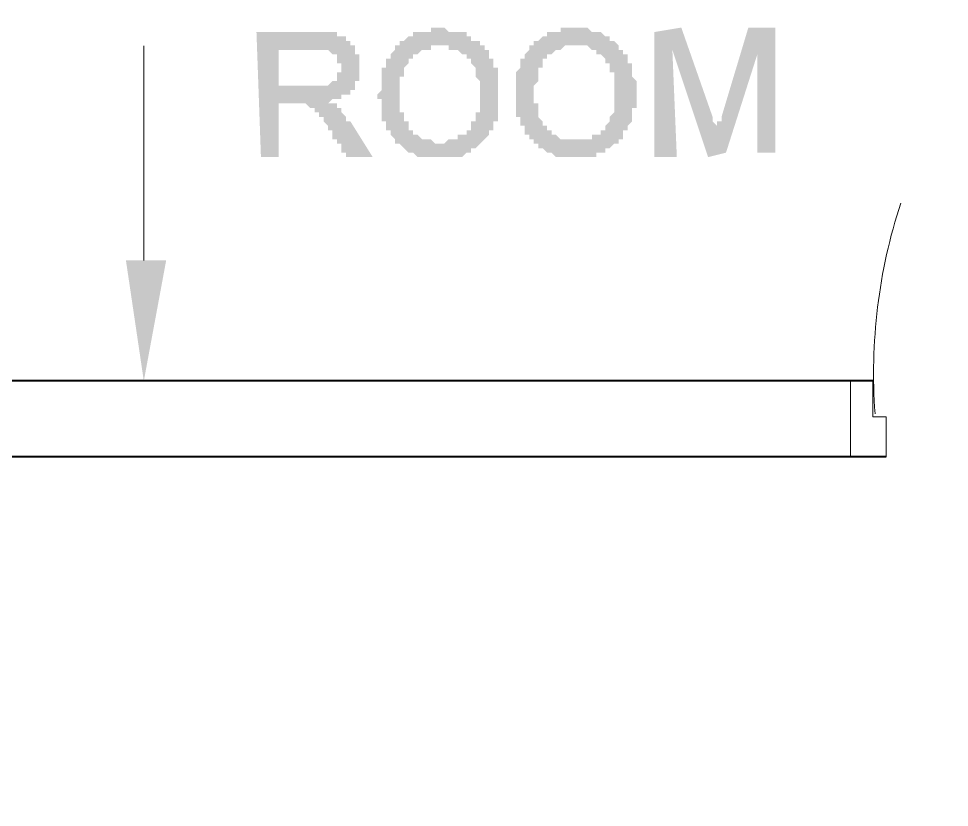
# Model space of a CAD drawing. Header units: inches. Extents: x -11 to 213, y -78 to 40.
# Drawn here: x 61.677 to 62.936, y 17.399 to 18.467 of the extents above; entities that cross this region are included whole.
import ezdxf

# ---------------------------------------------------------------- set-up
doc = ezdxf.new("R2010")
doc.units = ezdxf.units.IN
doc.header["$MEASUREMENT"] = 0
doc.layers.add('PDF_0', color=7, linetype='Continuous')

msp = doc.modelspace()

# ---------------------------------------------------------------- hatches: boundary and pattern name
at = {"layer": 'PDF_0'}
h = msp.add_hatch(color=256, dxfattribs=at)
h.paths.add_polyline_path([(62.15573, 18.27937), (62.11944, 18.27937), (62.11944, 18.27937), (62.11944, 18.28542), (62.11339, 18.28542), (62.11339, 18.29146), (62.11339, 18.29146), (62.11339, 18.29751), (62.10734, 18.29751), (62.10734, 18.30356), (62.10734, 18.30356), (62.1013, 18.30356), (62.1013, 18.30961), (62.1013, 18.30961), (62.1013, 18.30961), (62.1013, 18.31566), (62.09525, 18.31566), (62.09525, 18.31566), (62.09525, 18.3217), (62.09525, 18.3217), (62.09525, 18.3217), (62.09525, 18.3217), (62.09525, 18.3217), (62.0892, 18.32775), (62.0892, 18.32775), (62.0892, 18.32775), (62.0892, 18.32775), (62.0892, 18.32775), (62.0892, 18.3338), (62.08315, 18.3338), (62.08315, 18.3338), (62.08315, 18.3338), (62.08315, 18.33985), (62.0771, 18.33985), (62.0771, 18.33985), (62.0771, 18.33985), (62.0771, 18.34589), (62.07106, 18.34589), (62.07106, 18.34589), (62.07106, 18.34589), (62.07106, 18.34589), (62.06501, 18.35194), (62.06501, 18.35194), (62.06501, 18.35194), (62.06501, 18.35194), (62.05896, 18.35194), (62.05896, 18.35194), (62.05291, 18.35194), (62.05291, 18.35194), (62.05291, 18.35194), (62.02872, 18.35194), (62.02872, 18.27937), (62.00453, 18.27937), (61.99848, 18.44871), (62.0771, 18.44871), (62.0771, 18.44871), (62.08315, 18.44871), (62.08315, 18.44871), (62.0892, 18.44871), (62.0892, 18.44871), (62.0892, 18.44871), (62.09525, 18.44871), (62.09525, 18.44871), (62.1013, 18.44871), (62.1013, 18.44871), (62.1013, 18.44871), (62.10734, 18.44871), (62.10734, 18.44266), (62.10734, 18.44266), (62.11339, 18.44266), (62.11339, 18.44266), (62.11339, 18.44266), (62.11944, 18.44266), (62.11944, 18.43661), (62.11944, 18.43661), (62.12549, 18.43661), (62.12549, 18.43661), (62.12549, 18.43056), (62.12549, 18.43056), (62.13154, 18.43056), (62.13154, 18.42452), (62.13154, 18.42452), (62.13154, 18.42452), (62.13154, 18.41847), (62.13758, 18.41847), (62.13758, 18.41847), (62.13758, 18.41242), (62.13758, 18.41242), (62.13758, 18.41242), (62.13758, 18.40637), (62.13758, 18.40637), (62.13758, 18.40637), (62.13758, 18.40033), (62.13758, 18.40033), (62.13758, 18.40033), (62.13758, 18.39428), (62.13758, 18.39428), (62.13758, 18.38823), (62.13758, 18.38823), (62.13758, 18.38823), (62.13758, 18.38218), (62.13758, 18.38218), (62.13154, 18.38218), (62.13154, 18.37613), (62.13154, 18.37613), (62.13154, 18.37613), (62.13154, 18.37009), (62.12549, 18.37009), (62.12549, 18.37009), (62.12549, 18.37009), (62.12549, 18.37009), (62.12549, 18.36404), (62.11944, 18.36404), (62.11944, 18.36404), (62.11944, 18.36404), (62.11339, 18.36404), (62.11339, 18.35799), (62.11339, 18.35799), (62.10734, 18.35799), (62.10734, 18.35799), (62.10734, 18.35799), (62.1013, 18.35799), (62.1013, 18.35799), (62.09525, 18.35194), (62.09525, 18.35194), (62.09525, 18.35194), (62.09525, 18.35194), (62.09525, 18.35799), (62.09525, 18.35799), (62.09525, 18.35799), (62.09525, 18.35194), (62.1013, 18.35194), (62.1013, 18.35194), (62.1013, 18.35194), (62.10734, 18.35194), (62.10734, 18.34589), (62.10734, 18.34589), (62.10734, 18.34589), (62.11339, 18.34589), (62.11339, 18.33985), (62.11339, 18.33985), (62.11339, 18.33985), (62.11944, 18.3338), (62.11944, 18.3338), (62.11944, 18.3338), (62.11944, 18.32775), (62.12549, 18.32775)], flags=0)
h.paths.add_polyline_path([(62.02872, 18.37613), (62.07106, 18.37613), (62.0771, 18.37613), (62.0771, 18.37613), (62.08315, 18.37613), (62.08315, 18.37613), (62.0892, 18.37613), (62.0892, 18.37613), (62.0892, 18.37613), (62.09525, 18.37613), (62.09525, 18.37613), (62.09525, 18.37613), (62.09525, 18.37613), (62.1013, 18.38218), (62.1013, 18.38218), (62.1013, 18.38218), (62.10734, 18.38218), (62.10734, 18.38823), (62.10734, 18.38823), (62.10734, 18.38823), (62.10734, 18.38823), (62.10734, 18.39428), (62.11339, 18.39428), (62.11339, 18.39428), (62.11339, 18.40033), (62.11339, 18.40033), (62.11339, 18.40033), (62.11339, 18.40637), (62.10734, 18.40637), (62.10734, 18.41242), (62.10734, 18.41242), (62.10734, 18.41242), (62.10734, 18.41847), (62.10734, 18.41847), (62.1013, 18.41847), (62.1013, 18.41847), (62.1013, 18.41847), (62.1013, 18.41847), (62.09525, 18.42452), (62.09525, 18.42452), (62.09525, 18.42452), (62.0892, 18.42452), (62.0892, 18.42452), (62.08315, 18.42452), (62.08315, 18.42452), (62.08315, 18.42452), (62.0771, 18.42452), (62.02872, 18.42452)], flags=0)
h = msp.add_hatch(color=256, dxfattribs=at)
h.paths.add_polyline_path([(62.24645, 18.45476), (62.24645, 18.45476), (62.2525, 18.45476), (62.2525, 18.45476), (62.2525, 18.45476), (62.25854, 18.44872), (62.25854, 18.44872), (62.26459, 18.44872), (62.26459, 18.44872), (62.26459, 18.44872), (62.27064, 18.44872), (62.27064, 18.44872), (62.27064, 18.44872), (62.27669, 18.44872), (62.27669, 18.44872), (62.28274, 18.44872), (62.28274, 18.44267), (62.28274, 18.44267), (62.28878, 18.44267), (62.28878, 18.44267), (62.28878, 18.44267), (62.28878, 18.43662), (62.29483, 18.43662), (62.29483, 18.43662), (62.29483, 18.43662), (62.30088, 18.43662), (62.30088, 18.43057), (62.30088, 18.43057), (62.30088, 18.43057), (62.30693, 18.43057), (62.30693, 18.42452), (62.30693, 18.42452), (62.30693, 18.42452), (62.31297, 18.42452), (62.31297, 18.41848), (62.31297, 18.41848), (62.31297, 18.41848), (62.31297, 18.41243), (62.31902, 18.41243), (62.31902, 18.41243), (62.31902, 18.40638), (62.31902, 18.40638), (62.31902, 18.40638), (62.31902, 18.40033), (62.31902, 18.40033), (62.32507, 18.40033), (62.32507, 18.39429), (62.32507, 18.39429), (62.32507, 18.39429), (62.32507, 18.38824), (62.32507, 18.38824), (62.32507, 18.38219), (62.32507, 18.38219), (62.32507, 18.38219), (62.32507, 18.37614), (62.32507, 18.37614), (62.32507, 18.37009), (62.32507, 18.37009), (62.32507, 18.37009), (62.32507, 18.36405), (62.32507, 18.36405), (62.32507, 18.358), (62.32507, 18.358), (62.32507, 18.35195), (62.32507, 18.35195), (62.32507, 18.35195), (62.32507, 18.3459), (62.32507, 18.3459), (62.32507, 18.33985), (62.32507, 18.33985), (62.32507, 18.33985), (62.32507, 18.33381), (62.32507, 18.33381), (62.32507, 18.33381), (62.32507, 18.32776), (62.31902, 18.32776), (62.31902, 18.32776), (62.31902, 18.32171), (62.31902, 18.32171), (62.31902, 18.32171), (62.31902, 18.31566), (62.31297, 18.31566), (62.31297, 18.31566), (62.31297, 18.30961), (62.31297, 18.30961), (62.31297, 18.30961), (62.30693, 18.30357), (62.30693, 18.30357), (62.30693, 18.30357), (62.30693, 18.30357), (62.30088, 18.29752), (62.30088, 18.29752), (62.30088, 18.29752), (62.30088, 18.29752), (62.29483, 18.29147), (62.29483, 18.29147), (62.29483, 18.29147), (62.28878, 18.29147), (62.28878, 18.28542), (62.28878, 18.28542), (62.28878, 18.28542), (62.28274, 18.28542), (62.28274, 18.28542), (62.28274, 18.28542), (62.27669, 18.27938), (62.27669, 18.27938), (62.27064, 18.27938), (62.27064, 18.27938), (62.27064, 18.27938), (62.26459, 18.27938), (62.26459, 18.27938), (62.26459, 18.27938), (62.25854, 18.27938), (62.25854, 18.27938), (62.2525, 18.27938), (62.2525, 18.27938), (62.2525, 18.27938), (62.24645, 18.27938), (62.24645, 18.27938), (62.24645, 18.27938), (62.2404, 18.27938), (62.2404, 18.27938), (62.23435, 18.27938), (62.23435, 18.27938), (62.23435, 18.27938), (62.2283, 18.27938), (62.2283, 18.27938), (62.2283, 18.27938), (62.22226, 18.27938), (62.22226, 18.27938), (62.21621, 18.27938), (62.21621, 18.27938), (62.21621, 18.27938), (62.21016, 18.28542), (62.21016, 18.28542), (62.21016, 18.28542), (62.20411, 18.28542), (62.20411, 18.28542), (62.20411, 18.28542), (62.19807, 18.29147), (62.19807, 18.29147), (62.19807, 18.29147), (62.19807, 18.29147), (62.19202, 18.29752), (62.19202, 18.29752), (62.19202, 18.29752), (62.18597, 18.29752), (62.18597, 18.30357), (62.18597, 18.30357), (62.18597, 18.30357), (62.18597, 18.30357), (62.17992, 18.30961), (62.17992, 18.30961), (62.17992, 18.30961), (62.17992, 18.31566), (62.17387, 18.31566), (62.17387, 18.31566), (62.17387, 18.32171), (62.17387, 18.32171), (62.17387, 18.32171), (62.17387, 18.32776), (62.17387, 18.32776), (62.16783, 18.32776), (62.16783, 18.33381), (62.16783, 18.33381), (62.16783, 18.33381), (62.16783, 18.33985), (62.16783, 18.33985), (62.16783, 18.3459), (62.16783, 18.3459), (62.16783, 18.3459), (62.16783, 18.35195), (62.16783, 18.35195), (62.16783, 18.358), (62.16783, 18.358), (62.16178, 18.358), (62.16178, 18.36405), (62.16178, 18.36405), (62.16178, 18.36405), (62.16783, 18.37009), (62.16783, 18.37009), (62.16783, 18.37614), (62.16783, 18.37614), (62.16783, 18.38219), (62.16783, 18.38219), (62.16783, 18.38219), (62.16783, 18.38824), (62.16783, 18.38824), (62.16783, 18.39429), (62.16783, 18.39429), (62.16783, 18.39429), (62.16783, 18.40033), (62.16783, 18.40033), (62.17387, 18.40033), (62.17387, 18.40638), (62.17387, 18.40638), (62.17387, 18.40638), (62.17387, 18.41243), (62.17387, 18.41243), (62.17992, 18.41243), (62.17992, 18.41848), (62.17992, 18.41848), (62.17992, 18.41848), (62.17992, 18.41848), (62.18597, 18.42452), (62.18597, 18.42452), (62.18597, 18.42452), (62.18597, 18.43057), (62.18597, 18.43057), (62.19202, 18.43057), (62.19202, 18.43057), (62.19202, 18.43662), (62.19807, 18.43662), (62.19807, 18.43662), (62.19807, 18.43662), (62.19807, 18.43662), (62.20411, 18.44267), (62.20411, 18.44267), (62.20411, 18.44267), (62.21016, 18.44267), (62.21016, 18.44267), (62.21016, 18.44872), (62.21621, 18.44872), (62.21621, 18.44872), (62.21621, 18.44872), (62.22226, 18.44872), (62.22226, 18.44872), (62.2283, 18.44872), (62.2283, 18.44872), (62.2283, 18.44872), (62.23435, 18.44872), (62.23435, 18.44872), (62.23435, 18.45476), (62.2404, 18.45476), (62.2404, 18.45476), (62.24645, 18.45476), (62.24645, 18.45476)], flags=0)
h.paths.add_polyline_path([(62.24645, 18.29752), (62.24645, 18.29752), (62.2525, 18.29752), (62.2525, 18.29752), (62.25854, 18.30357), (62.25854, 18.30357), (62.25854, 18.30357), (62.26459, 18.30357), (62.26459, 18.30357), (62.26459, 18.30357), (62.27064, 18.30357), (62.27064, 18.30357), (62.27064, 18.30961), (62.27669, 18.30961), (62.27669, 18.30961), (62.27669, 18.30961), (62.28274, 18.30961), (62.28274, 18.31566), (62.28274, 18.31566), (62.28274, 18.31566), (62.28274, 18.31566), (62.28878, 18.31566), (62.28878, 18.32171), (62.28878, 18.32171), (62.28878, 18.32171), (62.28878, 18.32776), (62.29483, 18.32776), (62.29483, 18.32776), (62.29483, 18.33381), (62.29483, 18.33381), (62.29483, 18.33381), (62.29483, 18.33985), (62.29483, 18.33985), (62.30088, 18.33985), (62.30088, 18.3459), (62.30088, 18.3459), (62.30088, 18.35195), (62.30088, 18.35195), (62.30088, 18.35195), (62.30088, 18.358), (62.30088, 18.358), (62.30088, 18.36405), (62.30088, 18.36405), (62.30088, 18.37009), (62.30088, 18.37009), (62.30088, 18.37009), (62.30088, 18.37614), (62.30088, 18.37614), (62.30088, 18.38219), (62.30088, 18.38219), (62.30088, 18.38219), (62.29483, 18.38824), (62.29483, 18.38824), (62.29483, 18.39429), (62.29483, 18.39429), (62.29483, 18.39429), (62.29483, 18.40033), (62.29483, 18.40033), (62.29483, 18.40033), (62.28878, 18.40638), (62.28878, 18.40638), (62.28878, 18.40638), (62.28878, 18.40638), (62.28878, 18.41243), (62.28274, 18.41243), (62.28274, 18.41243), (62.28274, 18.41243), (62.28274, 18.41848), (62.27669, 18.41848), (62.27669, 18.41848), (62.27669, 18.41848), (62.27669, 18.41848), (62.27064, 18.42452), (62.27064, 18.42452), (62.27064, 18.42452), (62.26459, 18.42452), (62.26459, 18.42452), (62.26459, 18.42452), (62.25854, 18.42452), (62.25854, 18.43057), (62.2525, 18.43057), (62.2525, 18.43057), (62.2525, 18.43057), (62.24645, 18.43057), (62.24645, 18.43057), (62.24645, 18.43057), (62.2404, 18.43057), (62.2404, 18.43057), (62.23435, 18.43057), (62.23435, 18.43057), (62.23435, 18.42452), (62.2283, 18.42452), (62.2283, 18.42452), (62.2283, 18.42452), (62.22226, 18.42452), (62.22226, 18.42452), (62.22226, 18.42452), (62.21621, 18.41848), (62.21621, 18.41848), (62.21621, 18.41848), (62.21016, 18.41848), (62.21016, 18.41243), (62.21016, 18.41243), (62.21016, 18.41243), (62.20411, 18.41243), (62.20411, 18.40638), (62.20411, 18.40638), (62.20411, 18.40638), (62.20411, 18.40638), (62.19807, 18.40033), (62.19807, 18.40033), (62.19807, 18.40033), (62.19807, 18.39429), (62.19807, 18.39429), (62.19807, 18.39429), (62.19807, 18.38824), (62.19202, 18.38824), (62.19202, 18.38824), (62.19202, 18.38219), (62.19202, 18.38219), (62.19202, 18.37614), (62.19202, 18.37614), (62.19202, 18.37614), (62.19202, 18.37009), (62.19202, 18.37009), (62.19202, 18.36405), (62.19202, 18.36405), (62.19202, 18.36405), (62.19202, 18.358), (62.19202, 18.358), (62.19202, 18.35195), (62.19202, 18.35195), (62.19202, 18.3459), (62.19202, 18.3459), (62.19202, 18.3459), (62.19202, 18.33985), (62.19807, 18.33985), (62.19807, 18.33985), (62.19807, 18.33381), (62.19807, 18.33381), (62.19807, 18.33381), (62.19807, 18.32776), (62.19807, 18.32776), (62.20411, 18.32776), (62.20411, 18.32171), (62.20411, 18.32171), (62.20411, 18.32171), (62.20411, 18.31566), (62.21016, 18.31566), (62.21016, 18.31566), (62.21016, 18.31566), (62.21016, 18.30961), (62.21621, 18.30961), (62.21621, 18.30961), (62.21621, 18.30961), (62.22226, 18.30357), (62.22226, 18.30357), (62.22226, 18.30357), (62.2283, 18.30357), (62.2283, 18.30357), (62.2283, 18.30357), (62.23435, 18.30357), (62.23435, 18.30357), (62.23435, 18.30357), (62.2404, 18.29752), (62.2404, 18.29752), (62.24645, 18.29752), (62.24645, 18.29752), (62.24645, 18.29752)], flags=0)
h = msp.add_hatch(color=256, dxfattribs=at)
h.paths.add_polyline_path([(62.42789, 18.45476), (62.43394, 18.45476), (62.43394, 18.45476), (62.43394, 18.45476), (62.43999, 18.45476), (62.43999, 18.45476), (62.44603, 18.45476), (62.44603, 18.45476), (62.44603, 18.45476), (62.45208, 18.44872), (62.45208, 18.44872), (62.45208, 18.44872), (62.45813, 18.44872), (62.45813, 18.44872), (62.46418, 18.44872), (62.46418, 18.44872), (62.46418, 18.44872), (62.47023, 18.44267), (62.47023, 18.44267), (62.47023, 18.44267), (62.47023, 18.44267), (62.47627, 18.44267), (62.47627, 18.43662), (62.47627, 18.43662), (62.48232, 18.43662), (62.48232, 18.43662), (62.48232, 18.43662), (62.48837, 18.43057), (62.48837, 18.43057), (62.48837, 18.43057), (62.48837, 18.43057), (62.48837, 18.42452), (62.49442, 18.42452), (62.49442, 18.42452), (62.49442, 18.41848), (62.49442, 18.41848), (62.50047, 18.41848), (62.50047, 18.41848), (62.50047, 18.41243), (62.50047, 18.41243), (62.50047, 18.41243), (62.50047, 18.40638), (62.50651, 18.40638), (62.50651, 18.40638), (62.50651, 18.40033), (62.50651, 18.40033), (62.50651, 18.40033), (62.50651, 18.39429), (62.50651, 18.39429), (62.50651, 18.38824), (62.50651, 18.38824), (62.50651, 18.38824), (62.51256, 18.38219), (62.51256, 18.38219), (62.51256, 18.37614), (62.51256, 18.37614), (62.51256, 18.37614), (62.51256, 18.37009), (62.51256, 18.37009), (62.51256, 18.36405), (62.51256, 18.36405), (62.51256, 18.36405), (62.51256, 18.358), (62.51256, 18.358), (62.51256, 18.35195), (62.51256, 18.35195), (62.51256, 18.3459), (62.51256, 18.3459), (62.50651, 18.3459), (62.50651, 18.33985), (62.50651, 18.33985), (62.50651, 18.33985), (62.50651, 18.33381), (62.50651, 18.33381), (62.50651, 18.32776), (62.50651, 18.32776), (62.50651, 18.32776), (62.50047, 18.32171), (62.50047, 18.32171), (62.50047, 18.32171), (62.50047, 18.31566), (62.50047, 18.31566), (62.50047, 18.31566), (62.49442, 18.31566), (62.49442, 18.30961), (62.49442, 18.30961), (62.49442, 18.30961), (62.49442, 18.30357), (62.48837, 18.30357), (62.48837, 18.30357), (62.48837, 18.30357), (62.48837, 18.29752), (62.48232, 18.29752), (62.48232, 18.29752), (62.48232, 18.29752), (62.47627, 18.29147), (62.47627, 18.29147), (62.47627, 18.29147), (62.47023, 18.29147), (62.47023, 18.28542), (62.47023, 18.28542), (62.47023, 18.28542), (62.46418, 18.28542), (62.46418, 18.28542), (62.46418, 18.28542), (62.45813, 18.28542), (62.45813, 18.27938), (62.45208, 18.27938), (62.45208, 18.27938), (62.45208, 18.27938), (62.44603, 18.27938), (62.44603, 18.27938), (62.44603, 18.27938), (62.43999, 18.27938), (62.43999, 18.27938), (62.43394, 18.27938), (62.43394, 18.27938), (62.43394, 18.27938), (62.42789, 18.27938), (62.42789, 18.27938), (62.42789, 18.27938), (62.42184, 18.27938), (62.42184, 18.27938), (62.41579, 18.27938), (62.41579, 18.27938), (62.41579, 18.27938), (62.40975, 18.27938), (62.40975, 18.27938), (62.4037, 18.27938), (62.4037, 18.27938), (62.4037, 18.27938), (62.39765, 18.28542), (62.39765, 18.28542), (62.39765, 18.28542), (62.3916, 18.28542), (62.3916, 18.28542), (62.3916, 18.28542), (62.38556, 18.29147), (62.38556, 18.29147), (62.38556, 18.29147), (62.38556, 18.29147), (62.37951, 18.29147), (62.37951, 18.29752), (62.37951, 18.29752), (62.37346, 18.29752), (62.37346, 18.29752), (62.37346, 18.30357), (62.37346, 18.30357), (62.36741, 18.30357), (62.36741, 18.30357), (62.36741, 18.30961), (62.36741, 18.30961), (62.36136, 18.30961), (62.36136, 18.31566), (62.36136, 18.31566), (62.36136, 18.31566), (62.36136, 18.32171), (62.35532, 18.32171), (62.35532, 18.32171), (62.35532, 18.32776), (62.35532, 18.32776), (62.35532, 18.32776), (62.35532, 18.33381), (62.35532, 18.33381), (62.34927, 18.33381), (62.34927, 18.33985), (62.34927, 18.33985), (62.34927, 18.33985), (62.34927, 18.3459), (62.34927, 18.3459), (62.34927, 18.35195), (62.34927, 18.35195), (62.34927, 18.35195), (62.34927, 18.358), (62.34927, 18.358), (62.34927, 18.36405), (62.34927, 18.36405), (62.34927, 18.36405), (62.34927, 18.37009), (62.34927, 18.37009), (62.34927, 18.37614), (62.34927, 18.37614), (62.34927, 18.37614), (62.34927, 18.38219), (62.34927, 18.38219), (62.34927, 18.38824), (62.34927, 18.38824), (62.34927, 18.38824), (62.34927, 18.39429), (62.34927, 18.39429), (62.35532, 18.40033), (62.35532, 18.40033), (62.35532, 18.40033), (62.35532, 18.40638), (62.35532, 18.40638), (62.35532, 18.40638), (62.35532, 18.41243), (62.36136, 18.41243), (62.36136, 18.41243), (62.36136, 18.41848), (62.36136, 18.41848), (62.36136, 18.41848), (62.36136, 18.41848), (62.36741, 18.42452), (62.36741, 18.42452), (62.36741, 18.42452), (62.36741, 18.43057), (62.37346, 18.43057), (62.37346, 18.43057), (62.37346, 18.43057), (62.37346, 18.43662), (62.37951, 18.43662), (62.37951, 18.43662), (62.37951, 18.43662), (62.37951, 18.43662), (62.38556, 18.44267), (62.38556, 18.44267), (62.38556, 18.44267), (62.3916, 18.44267), (62.3916, 18.44267), (62.3916, 18.44872), (62.39765, 18.44872), (62.39765, 18.44872), (62.39765, 18.44872), (62.4037, 18.44872), (62.4037, 18.44872), (62.4037, 18.44872), (62.40975, 18.44872), (62.40975, 18.45476), (62.41579, 18.45476), (62.41579, 18.45476), (62.41579, 18.45476), (62.42184, 18.45476), (62.42184, 18.45476), (62.42789, 18.45476), (62.42789, 18.45476), (62.42789, 18.45476)], flags=0)
h.paths.add_polyline_path([(62.42789, 18.30357), (62.43394, 18.30357), (62.43394, 18.30357), (62.43999, 18.30357), (62.43999, 18.30357), (62.43999, 18.30357), (62.44603, 18.30357), (62.44603, 18.30357), (62.44603, 18.30357), (62.45208, 18.30357), (62.45208, 18.30357), (62.45208, 18.30961), (62.45813, 18.30961), (62.45813, 18.30961), (62.45813, 18.30961), (62.46418, 18.30961), (62.46418, 18.31566), (62.46418, 18.31566), (62.47023, 18.31566), (62.47023, 18.31566), (62.47023, 18.31566), (62.47023, 18.32171), (62.47023, 18.32171), (62.47023, 18.32171), (62.47627, 18.32776), (62.47627, 18.32776), (62.47627, 18.32776), (62.47627, 18.33381), (62.47627, 18.33381), (62.47627, 18.33381), (62.48232, 18.33985), (62.48232, 18.33985), (62.48232, 18.33985), (62.48232, 18.3459), (62.48232, 18.3459), (62.48232, 18.3459), (62.48232, 18.35195), (62.48232, 18.35195), (62.48232, 18.358), (62.48232, 18.358), (62.48232, 18.358), (62.48232, 18.36405), (62.48232, 18.36405), (62.48232, 18.37009), (62.48232, 18.37009), (62.48232, 18.37614), (62.48232, 18.37614), (62.48232, 18.38219), (62.48232, 18.38219), (62.48232, 18.38219), (62.48232, 18.38824), (62.48232, 18.38824), (62.48232, 18.38824), (62.48232, 18.39429), (62.47627, 18.39429), (62.47627, 18.40033), (62.47627, 18.40033), (62.47627, 18.40033), (62.47627, 18.40638), (62.47627, 18.40638), (62.47627, 18.40638), (62.47023, 18.40638), (62.47023, 18.41243), (62.47023, 18.41243), (62.47023, 18.41243), (62.47023, 18.41243), (62.46418, 18.41848), (62.46418, 18.41848), (62.46418, 18.41848), (62.45813, 18.41848), (62.45813, 18.42452), (62.45813, 18.42452), (62.45813, 18.42452), (62.45208, 18.42452), (62.45208, 18.42452), (62.45208, 18.42452), (62.44603, 18.43057), (62.44603, 18.43057), (62.43999, 18.43057), (62.43999, 18.43057), (62.43999, 18.43057), (62.43394, 18.43057), (62.43394, 18.43057), (62.43394, 18.43057), (62.42789, 18.43057), (62.42789, 18.43057), (62.42184, 18.43057), (62.42184, 18.43057), (62.42184, 18.43057), (62.41579, 18.43057), (62.41579, 18.43057), (62.41579, 18.43057), (62.40975, 18.42452), (62.40975, 18.42452), (62.40975, 18.42452), (62.4037, 18.42452), (62.4037, 18.42452), (62.4037, 18.42452), (62.39765, 18.41848), (62.39765, 18.41848), (62.39765, 18.41848), (62.3916, 18.41848), (62.3916, 18.41243), (62.3916, 18.41243), (62.3916, 18.41243), (62.38556, 18.41243), (62.38556, 18.40638), (62.38556, 18.40638), (62.38556, 18.40638), (62.38556, 18.40638), (62.38556, 18.40033), (62.37951, 18.40033), (62.37951, 18.40033), (62.37951, 18.39429), (62.37951, 18.39429), (62.37951, 18.39429), (62.37951, 18.38824), (62.37951, 18.38824), (62.37951, 18.38824), (62.37951, 18.38219), (62.37951, 18.38219), (62.37346, 18.37614), (62.37346, 18.37614), (62.37346, 18.37009), (62.37346, 18.37009), (62.37346, 18.36405), (62.37346, 18.36405), (62.37346, 18.36405), (62.37346, 18.358), (62.37346, 18.358), (62.37346, 18.358), (62.37346, 18.35195), (62.37951, 18.35195), (62.37951, 18.3459), (62.37951, 18.3459), (62.37951, 18.3459), (62.37951, 18.33985), (62.37951, 18.33985), (62.37951, 18.33381), (62.37951, 18.33381), (62.37951, 18.33381), (62.38556, 18.32776), (62.38556, 18.32776), (62.38556, 18.32776), (62.38556, 18.32776), (62.38556, 18.32171), (62.38556, 18.32171), (62.3916, 18.32171), (62.3916, 18.31566), (62.3916, 18.31566), (62.3916, 18.31566), (62.39765, 18.31566), (62.39765, 18.30961), (62.39765, 18.30961), (62.4037, 18.30961), (62.4037, 18.30961), (62.4037, 18.30961), (62.40975, 18.30357), (62.40975, 18.30357), (62.40975, 18.30357), (62.41579, 18.30357), (62.41579, 18.30357), (62.41579, 18.30357), (62.42184, 18.30357), (62.42184, 18.30357), (62.42789, 18.30357), (62.42789, 18.30357), (62.42789, 18.30357), (62.42789, 18.30357)], flags=0)
msp.add_hatch(color=256, dxfattribs=at).paths.add_polyline_path([(62.70006, 18.28542), (62.67587, 18.28542), (62.67587, 18.41847), (62.67587, 18.41847), (62.63353, 18.28542), (62.60934, 18.27937), (62.56096, 18.42452), (62.56096, 18.42452), (62.567, 18.27937), (62.53676, 18.27937), (62.53676, 18.44871), (62.57305, 18.45476), (62.61539, 18.3338), (62.61539, 18.32775), (62.61539, 18.32775), (62.62143, 18.3217), (62.62143, 18.3217), (62.62143, 18.31566), (62.62143, 18.31566), (62.62143, 18.31566), (62.62143, 18.31566), (62.62143, 18.30961), (62.62143, 18.30961), (62.62143, 18.30961), (62.62143, 18.30961), (62.62143, 18.30961), (62.62143, 18.31566), (62.62143, 18.31566), (62.62143, 18.31566), (62.62143, 18.3217), (62.62143, 18.3217), (62.62143, 18.32775), (62.62748, 18.32775), (62.62748, 18.32775), (62.62748, 18.3338), (62.62748, 18.3338), (62.62748, 18.3338), (62.66377, 18.45476), (62.70006, 18.45476)])

# ---------------------------------------------------------------- linework, layer by layer
at = {"layer": 'PDF_0', "lineweight": 40}
for points in [[(62.83193, 17.97632), (61.63445, 17.97632), (61.63445, 19.47619), (63.63629, 19.47619), (63.63629, 17.97632), (63.57581, 17.97632)], [(62.85007, 17.8735), (61.63445, 17.8735), (61.63445, 17.82512), (61.63445, 17.67392), (61.63445, 16.67602), (60.08014, 16.67602)]]:
    msp.add_lwpolyline(points, dxfattribs=at)
at = {"layer": 'PDF_0', "lineweight": 5}
for points in [[(61.84612, 18.13961), (61.84612, 18.42991)], [(61.96708, 17.97632), (61.71912, 17.97632)]]:
    msp.add_lwpolyline(points, dxfattribs=at)
at = {"layer": 'PDF_0', "lineweight": 13}
for points in [[(62.83193, 17.97632), (62.83193, 17.92793), (62.85007, 17.92793), (62.85007, 17.8735), (62.80169, 17.8735), (62.80169, 17.97632)], [(62.80169, 17.97632), (62.80169, 17.8735)]]:
    msp.add_lwpolyline(points, close=True, dxfattribs=at)
msp.add_lwpolyline([(62.85007, 17.8735), (62.85007, 17.92793)], dxfattribs=at)
at = {"layer": 'PDF_0', "lineweight": 5}
msp.add_arc((63.58006, 17.98603), 0.74691, 161.97144, 184.1748, dxfattribs=at)
at = {"layer": 'PDF_0'}
msp.add_solid([(61.82193, 18.13961), (61.87636, 18.13961), (61.84612, 17.97632)], dxfattribs=at)

doc.saveas('drawing.dxf')
